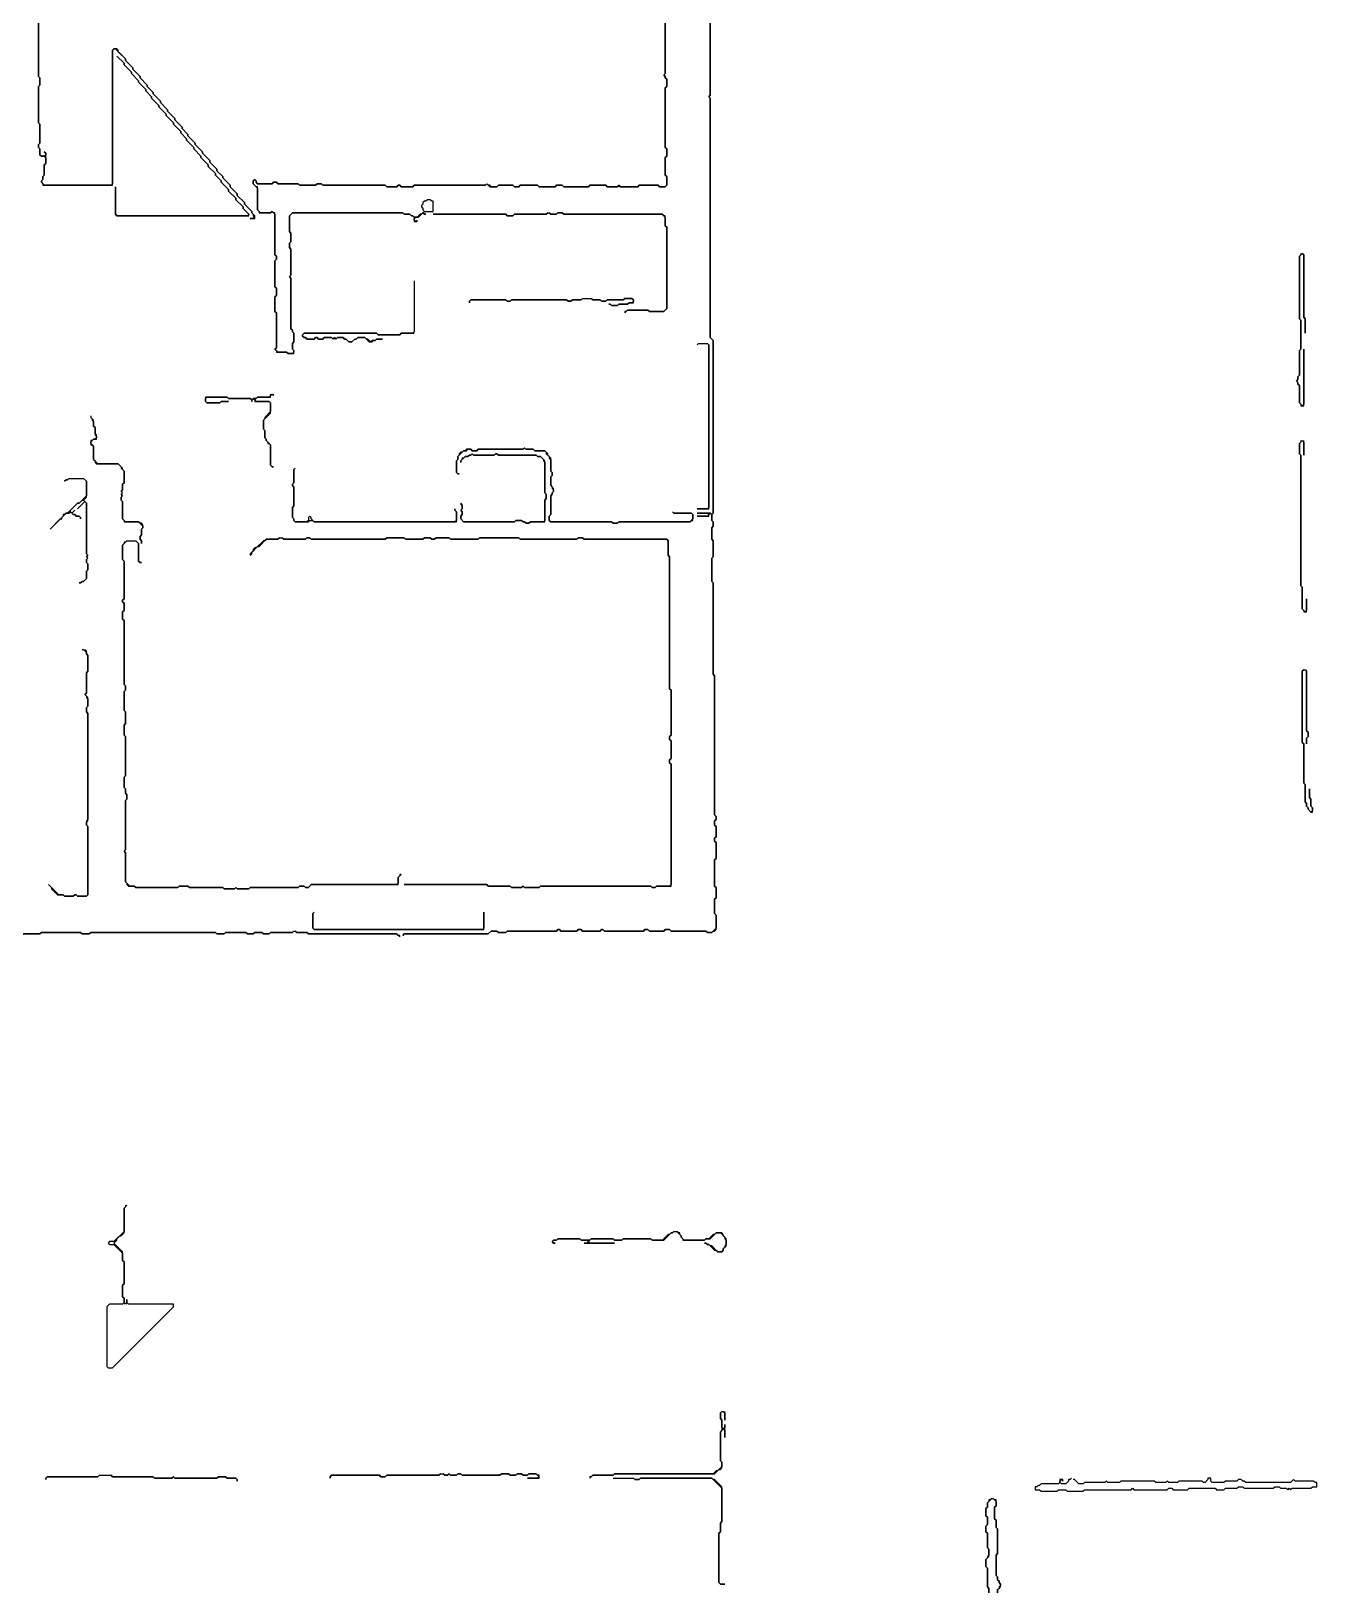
# Model space of a CAD drawing. Header units: metres. Extents: x 293 to 1984, y 1 to 1713.
# Drawn here: x 1098 to 1984, y 1 to 1077 of the extents above; entities that cross this region are included whole.
import ezdxf

# ---------------------------------------------------------------- set-up
doc = ezdxf.new("R2010")
doc.units = ezdxf.units.M

msp = doc.modelspace()

# ---------------------------------------------------------------- linework, layer by layer
for points in [[(1103, 1153), (1103, 1046), (1104, 1045), (1104, 1040), (1103, 1039), (1103, 1014), (1104, 1013), (1104, 1000), (1103, 999), (1103, 997), (1104, 996), (1104, 992), (1105, 991), (1107, 991), (1108, 990), (1108, 986), (1107, 985), (1107, 978), (1106, 977), (1106, 975), (1105, 974), (1105, 973), (1106, 972), (1106, 971), (1154, 971), (1154, 1064), (1155, 1065), (1156, 1065), (1163, 1058), (1163, 1057), (1168, 1052), (1168, 1051), (1173, 1046), (1173, 1045), (1178, 1040), (1178, 1039), (1182, 1035), (1182, 1034), (1187, 1029), (1187, 1028), (1192, 1023), (1192, 1022), (1197, 1017), (1197, 1016), (1202, 1011), (1202, 1010), (1206, 1006), (1206, 1005), (1211, 1000), (1211, 999), (1216, 994), (1216, 993), (1221, 988), (1221, 987), (1226, 982), (1226, 981), (1230, 977), (1230, 976), (1235, 971), (1235, 970), (1240, 965), (1240, 964), (1245, 959), (1245, 958), (1250, 953), (1250, 952), (1251, 951), (1251, 950), (1252, 949), (1251, 948), (1249, 948), (1252, 948), (1252, 950), (1250, 952), (1250, 953), (1245, 958), (1245, 959), (1240, 964), (1240, 965), (1235, 970), (1235, 971), (1230, 976), (1230, 977), (1226, 981), (1226, 982), (1221, 987), (1221, 988), (1216, 993), (1216, 994), (1211, 999), (1211, 1000), (1206, 1005), (1206, 1006), (1202, 1010), (1202, 1011), (1197, 1016), (1197, 1017), (1192, 1022), (1192, 1023), (1187, 1028), (1187, 1029), (1182, 1034), (1182, 1035), (1178, 1039), (1178, 1040), (1173, 1045), (1173, 1046), (1168, 1051), (1168, 1052), (1163, 1057), (1163, 1058), (1158, 1063), (1158, 1064), (1157, 1065), (1155, 1065), (1154, 1064), (1154, 972), (1153, 971), (1107, 971), (1105, 973), (1105, 974), (1106, 975), (1106, 977), (1107, 978), (1107, 985), (1108, 986), (1108, 993), (1107, 994), (1108, 993), (1108, 992), (1107, 991), (1105, 991), (1104, 992), (1104, 996), (1103, 997), (1103, 999), (1104, 1000), (1104, 1013), (1103, 1014), (1103, 1039), (1104, 1040), (1104, 1045), (1103, 1046), (1103, 1153)], [(1566, 1101), (1566, 1033), (1565, 1032), (1566, 1031), (1566, 866), (1568, 864), (1568, 745), (1567, 744), (1566, 745), (1557, 745), (1564, 745), (1565, 744), (1564, 743), (1557, 743), (1565, 743), (1565, 744), (1566, 745), (1567, 744), (1567, 740), (1568, 739), (1568, 736), (1567, 735), (1567, 727), (1568, 726), (1568, 715), (1567, 714), (1567, 698), (1568, 697), (1568, 634), (1569, 633), (1569, 537), (1570, 536), (1570, 534), (1569, 533), (1569, 530), (1570, 529), (1570, 522), (1569, 521), (1569, 519), (1570, 518), (1570, 507), (1569, 506), (1569, 488), (1570, 487), (1570, 480), (1569, 479), (1569, 469), (1570, 468), (1570, 459), (1567, 456), (1564, 456), (1563, 457), (1539, 457), (1538, 458), (1535, 458), (1534, 457), (1524, 457), (1523, 458), (1521, 458), (1520, 457), (1493, 457), (1492, 458), (1491, 458), (1490, 457), (1478, 457), (1477, 458), (1475, 458), (1474, 457), (1463, 457), (1462, 458), (1461, 458), (1460, 457), (1426, 457), (1425, 456), (1420, 456), (1419, 457), (1415, 457), (1413, 455), (1355, 455), (1354, 454), (1355, 455), (1413, 455), (1415, 457), (1419, 457), (1420, 456), (1425, 456), (1426, 457), (1460, 457), (1461, 458), (1462, 458), (1463, 457), (1474, 457), (1475, 458), (1477, 458), (1478, 457), (1490, 457), (1491, 458), (1492, 458), (1493, 457), (1520, 457), (1521, 458), (1523, 458), (1524, 457), (1534, 457), (1535, 458), (1538, 458), (1539, 457), (1563, 457), (1564, 456), (1567, 456), (1568, 457), (1569, 457), (1570, 458), (1570, 468), (1569, 469), (1569, 479), (1570, 480), (1570, 487), (1569, 488), (1569, 506), (1570, 507), (1570, 518), (1569, 519), (1569, 521), (1570, 522), (1570, 529), (1569, 530), (1569, 533), (1570, 534), (1570, 536), (1569, 537), (1569, 633), (1568, 634), (1568, 697), (1567, 698), (1567, 714), (1568, 715), (1568, 726), (1567, 727), (1567, 735), (1568, 736), (1568, 739), (1567, 740), (1567, 744), (1568, 745), (1568, 864), (1566, 866), (1566, 1031), (1565, 1032), (1566, 1033), (1566, 1101)], [(1535, 1093), (1535, 1048), (1534, 1047), (1535, 1046), (1535, 1045), (1536, 1044), (1536, 1039), (1535, 1038), (1535, 997), (1536, 996), (1536, 991), (1535, 990), (1535, 978), (1536, 977), (1536, 971), (1535, 970), (1531, 970), (1530, 971), (1517, 971), (1516, 970), (1504, 970), (1503, 971), (1502, 970), (1495, 970), (1494, 971), (1483, 971), (1482, 970), (1465, 970), (1464, 971), (1460, 971), (1459, 970), (1448, 970), (1447, 971), (1435, 971), (1434, 970), (1431, 970), (1430, 971), (1420, 971), (1419, 970), (1415, 970), (1414, 971), (1413, 971), (1412, 972), (1411, 971), (1362, 971), (1361, 970), (1353, 970), (1352, 971), (1351, 971), (1350, 970), (1343, 970), (1342, 971), (1299, 971), (1298, 972), (1295, 972), (1294, 971), (1283, 971), (1282, 972), (1268, 972), (1267, 973), (1265, 973), (1264, 972), (1254, 972), (1253, 973), (1253, 974), (1252, 975), (1251, 974), (1251, 972), (1254, 969), (1254, 954), (1255, 953), (1255, 952), (1263, 952), (1264, 953), (1266, 951), (1266, 923), (1267, 922), (1267, 920), (1266, 919), (1266, 901), (1267, 900), (1267, 895), (1266, 894), (1266, 884), (1267, 883), (1267, 859), (1266, 858), (1267, 857), (1267, 856), (1274, 856), (1275, 855), (1279, 855), (1279, 857), (1278, 858), (1278, 862), (1279, 863), (1279, 869), (1278, 870), (1278, 871), (1277, 872), (1277, 907), (1276, 908), (1277, 909), (1277, 927), (1276, 928), (1276, 931), (1277, 932), (1277, 938), (1276, 939), (1276, 950), (1278, 952), (1354, 952), (1355, 951), (1359, 951), (1360, 950), (1361, 950), (1362, 949), (1362, 946), (1364, 946), (1364, 947), (1363, 946), (1362, 947), (1362, 948), (1363, 949), (1365, 949), (1368, 952), (1369, 951), (1370, 951), (1369, 951), (1368, 952), (1369, 953), (1375, 953), (1375, 960), (1374, 960), (1373, 961), (1371, 961), (1370, 960), (1369, 960), (1368, 959), (1368, 958), (1367, 957), (1367, 956), (1368, 955), (1368, 954), (1369, 953), (1367, 951), (1366, 951), (1364, 949), (1362, 949), (1361, 950), (1360, 950), (1359, 951), (1355, 951), (1354, 952), (1278, 952), (1276, 950), (1276, 939), (1277, 938), (1277, 932), (1276, 931), (1276, 928), (1277, 927), (1277, 909), (1276, 908), (1277, 907), (1277, 872), (1278, 871), (1278, 870), (1279, 869), (1279, 863), (1278, 862), (1278, 858), (1279, 857), (1279, 856), (1278, 855), (1275, 855), (1274, 856), (1268, 856), (1266, 858), (1267, 859), (1267, 883), (1266, 884), (1266, 894), (1267, 895), (1267, 900), (1266, 901), (1266, 919), (1267, 920), (1267, 922), (1266, 923), (1266, 952), (1265, 952), (1264, 953), (1263, 952), (1256, 952), (1254, 954), (1254, 970), (1253, 970), (1251, 972), (1251, 974), (1252, 975), (1253, 974), (1253, 973), (1254, 972), (1264, 972), (1265, 973), (1267, 973), (1268, 972), (1282, 972), (1283, 971), (1294, 971), (1295, 972), (1298, 972), (1299, 971), (1342, 971), (1343, 970), (1350, 970), (1351, 971), (1352, 971), (1353, 970), (1361, 970), (1362, 971), (1411, 971), (1412, 972), (1414, 970), (1419, 970), (1420, 971), (1430, 971), (1431, 970), (1434, 970), (1435, 971), (1447, 971), (1448, 970), (1459, 970), (1460, 971), (1464, 971), (1465, 970), (1482, 970), (1483, 971), (1494, 971), (1495, 970), (1502, 970), (1503, 971), (1504, 970), (1516, 970), (1517, 971), (1530, 971), (1531, 970), (1535, 970), (1536, 971), (1536, 977), (1535, 978), (1535, 990), (1536, 991), (1536, 996), (1535, 997), (1535, 1038), (1536, 1039), (1536, 1044), (1535, 1045), (1535, 1046), (1534, 1047), (1535, 1048), (1535, 1093)], [(1157, 1060), (1162, 1055), (1162, 1054), (1167, 1049), (1167, 1048), (1172, 1043), (1172, 1042), (1177, 1037), (1177, 1036), (1181, 1032), (1181, 1031), (1186, 1026), (1186, 1025), (1191, 1020), (1191, 1019), (1196, 1014), (1196, 1013), (1201, 1008), (1201, 1007), (1205, 1003), (1205, 1002), (1210, 997), (1210, 996), (1215, 991), (1215, 990), (1220, 985), (1220, 984), (1225, 979), (1225, 978), (1229, 974), (1229, 973), (1234, 968), (1234, 967), (1239, 962), (1239, 961), (1244, 956), (1244, 955), (1248, 951), (1247, 950), (1157, 950), (1156, 951), (1156, 970), (1156, 951), (1157, 950), (1248, 950), (1248, 951), (1244, 955), (1244, 956), (1239, 961), (1239, 962), (1234, 967), (1234, 968), (1229, 973), (1229, 974), (1225, 978), (1225, 979), (1220, 984), (1220, 985), (1215, 990), (1215, 991), (1210, 996), (1210, 997), (1205, 1002), (1205, 1003), (1201, 1007), (1201, 1008), (1196, 1013), (1196, 1014), (1191, 1019), (1191, 1020), (1186, 1025), (1186, 1026), (1181, 1031), (1181, 1032), (1177, 1036), (1177, 1037), (1172, 1042), (1172, 1043), (1167, 1048), (1167, 1049), (1162, 1054), (1162, 1055)], [(1454, 952), (1453, 951), (1431, 951), (1430, 950), (1426, 950), (1425, 951), (1375, 951), (1425, 951), (1426, 950), (1430, 950), (1431, 951), (1453, 951), (1454, 952), (1455, 952), (1456, 951), (1460, 951), (1461, 952), (1464, 952), (1465, 951), (1533, 951), (1535, 949), (1535, 943), (1536, 942), (1536, 886), (1534, 884), (1524, 884), (1523, 885), (1509, 885), (1508, 884), (1507, 884), (1507, 883), (1509, 885), (1523, 885), (1524, 884), (1534, 884), (1536, 886), (1536, 942), (1535, 943), (1535, 950), (1534, 950), (1533, 951), (1465, 951), (1464, 952), (1461, 952), (1460, 951), (1456, 951), (1455, 952)], [(1973, 924), (1973, 923), (1972, 922), (1972, 879), (1973, 878), (1973, 858), (1972, 857), (1972, 840), (1971, 839), (1971, 837), (1970, 836), (1971, 835), (1971, 834), (1972, 833), (1972, 821), (1973, 820), (1973, 819), (1975, 819), (1975, 858), (1975, 820), (1974, 819), (1972, 821), (1972, 833), (1971, 834), (1971, 835), (1970, 836), (1971, 837), (1971, 839), (1972, 840), (1972, 857), (1973, 858), (1973, 878), (1972, 879), (1972, 922), (1974, 924), (1975, 923), (1975, 880), (1976, 879), (1976, 869), (1976, 879), (1975, 880), (1975, 923), (1974, 924)], [(1362, 905), (1362, 870), (1361, 869), (1353, 869), (1352, 868), (1337, 868), (1336, 869), (1286, 869), (1285, 868), (1285, 867), (1286, 866), (1287, 866), (1288, 865), (1293, 865), (1294, 866), (1295, 866), (1296, 865), (1299, 865), (1300, 866), (1305, 866), (1306, 865), (1307, 866), (1308, 865), (1309, 866), (1313, 866), (1314, 865), (1315, 865), (1317, 863), (1319, 863), (1321, 865), (1322, 865), (1323, 866), (1328, 866), (1331, 863), (1333, 863), (1334, 864), (1335, 864), (1336, 865), (1340, 865), (1336, 865), (1335, 864), (1333, 864), (1332, 863), (1330, 865), (1329, 865), (1328, 866), (1323, 866), (1322, 865), (1321, 865), (1319, 863), (1317, 863), (1315, 865), (1314, 865), (1313, 866), (1309, 866), (1308, 865), (1307, 866), (1306, 865), (1305, 866), (1300, 866), (1299, 865), (1296, 865), (1295, 866), (1294, 866), (1293, 865), (1288, 865), (1287, 866), (1286, 866), (1285, 867), (1285, 868), (1286, 869), (1336, 869), (1337, 868), (1352, 868), (1353, 869), (1362, 869)], [(1478, 893), (1477, 892), (1471, 892), (1470, 891), (1468, 891), (1467, 892), (1429, 892), (1428, 891), (1426, 891), (1425, 892), (1401, 892), (1400, 891), (1400, 890), (1400, 891), (1401, 892), (1425, 892), (1426, 891), (1428, 891), (1429, 892), (1467, 892), (1468, 891), (1470, 891), (1471, 892), (1477, 892), (1478, 893), (1484, 893), (1485, 892), (1490, 892), (1491, 891), (1494, 891), (1495, 892), (1506, 892), (1507, 893), (1512, 893), (1513, 892), (1513, 891), (1512, 890), (1510, 890), (1509, 889), (1503, 889), (1502, 888), (1498, 888), (1497, 889), (1496, 889), (1497, 889), (1498, 888), (1502, 888), (1503, 889), (1509, 889), (1510, 890), (1513, 890), (1513, 892), (1512, 893), (1507, 893), (1506, 892), (1495, 892), (1494, 891), (1491, 891), (1490, 892), (1485, 892), (1484, 893)], [(1558, 862), (1557, 861), (1558, 862), (1564, 862), (1565, 861), (1565, 749), (1564, 748), (1557, 748), (1565, 748), (1565, 861), (1564, 862)], [(1263, 827), (1263, 826), (1262, 825), (1254, 825), (1253, 824), (1251, 824), (1250, 823), (1249, 824), (1234, 824), (1233, 825), (1218, 825), (1218, 822), (1219, 821), (1228, 821), (1229, 822), (1234, 822), (1229, 822), (1228, 821), (1219, 821), (1218, 822), (1218, 824), (1219, 825), (1233, 825), (1234, 824), (1249, 824), (1250, 823), (1250, 822), (1250, 823), (1251, 824), (1252, 823), (1252, 822), (1262, 822), (1263, 821), (1263, 815), (1259, 811), (1259, 810), (1258, 809), (1258, 803), (1259, 802), (1259, 797), (1260, 796), (1260, 795), (1261, 794), (1261, 793), (1262, 793), (1263, 792), (1263, 778), (1264, 777), (1265, 777), (1264, 777), (1263, 778), (1263, 792), (1260, 795), (1260, 796), (1259, 797), (1259, 802), (1258, 803), (1258, 809), (1263, 814), (1263, 821), (1262, 822), (1253, 822), (1252, 823), (1254, 825), (1263, 825), (1263, 826), (1264, 827), (1265, 826), (1265, 827)], [(1139, 812), (1139, 811), (1140, 810), (1140, 809), (1141, 808), (1141, 805), (1142, 804), (1142, 799), (1143, 798), (1143, 797), (1142, 796), (1141, 796), (1140, 795), (1139, 795), (1139, 792), (1140, 792), (1141, 791), (1141, 782), (1142, 781), (1142, 780), (1143, 779), (1158, 779), (1160, 777), (1160, 776), (1162, 774), (1162, 766), (1161, 765), (1161, 761), (1160, 760), (1161, 759), (1160, 758), (1161, 757), (1160, 756), (1160, 754), (1161, 753), (1161, 741), (1162, 740), (1162, 739), (1172, 739), (1175, 736), (1175, 735), (1174, 734), (1174, 730), (1173, 729), (1173, 727), (1174, 726), (1174, 724), (1174, 726), (1173, 727), (1173, 729), (1174, 730), (1174, 734), (1175, 735), (1175, 737), (1174, 738), (1173, 738), (1172, 739), (1163, 739), (1161, 741), (1161, 753), (1160, 754), (1160, 756), (1161, 757), (1160, 758), (1161, 759), (1160, 760), (1161, 761), (1161, 765), (1162, 766), (1162, 774), (1161, 775), (1161, 776), (1158, 779), (1144, 779), (1141, 782), (1141, 791), (1139, 793), (1139, 794), (1141, 796), (1143, 796), (1143, 799), (1142, 800), (1142, 804), (1141, 805), (1141, 809), (1139, 811)], [(1438, 790), (1437, 789), (1406, 789), (1405, 788), (1402, 788), (1401, 789), (1398, 789), (1397, 788), (1396, 788), (1395, 787), (1394, 787), (1393, 786), (1393, 785), (1392, 784), (1392, 782), (1391, 781), (1391, 773), (1392, 772), (1393, 772), (1392, 772), (1391, 773), (1391, 781), (1392, 782), (1392, 784), (1396, 788), (1398, 788), (1399, 789), (1401, 789), (1402, 788), (1405, 788), (1406, 789), (1437, 789), (1438, 790), (1439, 789), (1444, 789), (1445, 788), (1452, 788), (1453, 787), (1453, 786), (1455, 784), (1455, 783), (1456, 782), (1456, 774), (1457, 773), (1457, 771), (1456, 770), (1456, 764), (1457, 763), (1457, 762), (1458, 761), (1458, 760), (1457, 759), (1457, 758), (1456, 757), (1456, 744), (1455, 743), (1455, 740), (1456, 739), (1498, 739), (1499, 738), (1502, 738), (1503, 739), (1552, 739), (1553, 740), (1554, 740), (1554, 744), (1553, 745), (1541, 745), (1540, 746), (1541, 745), (1553, 745), (1554, 744), (1554, 741), (1552, 739), (1503, 739), (1502, 738), (1499, 738), (1498, 739), (1456, 739), (1455, 740), (1455, 743), (1456, 744), (1456, 757), (1457, 758), (1457, 759), (1458, 760), (1458, 762), (1456, 764), (1456, 770), (1457, 771), (1457, 773), (1456, 774), (1456, 783), (1454, 785), (1454, 786), (1452, 788), (1445, 788), (1444, 789), (1439, 789)], [(1402, 786), (1401, 785), (1400, 785), (1399, 784), (1397, 784), (1396, 783), (1395, 783), (1395, 782), (1394, 781), (1394, 780), (1394, 781), (1397, 784), (1399, 784), (1400, 785), (1401, 785), (1402, 786), (1403, 785), (1417, 785), (1418, 786), (1419, 786), (1420, 785), (1446, 785), (1447, 784), (1449, 784), (1451, 782), (1451, 781), (1452, 780), (1452, 759), (1453, 758), (1453, 755), (1452, 754), (1452, 740), (1451, 739), (1442, 739), (1441, 738), (1439, 738), (1438, 739), (1437, 739), (1436, 740), (1432, 740), (1431, 739), (1396, 739), (1394, 741), (1394, 743), (1395, 744), (1395, 746), (1394, 747), (1395, 748), (1395, 751), (1394, 752), (1394, 751), (1395, 750), (1395, 748), (1394, 747), (1395, 746), (1395, 744), (1394, 743), (1394, 741), (1396, 739), (1431, 739), (1432, 740), (1436, 740), (1437, 739), (1438, 739), (1439, 738), (1441, 738), (1442, 739), (1452, 739), (1452, 754), (1453, 755), (1453, 758), (1452, 759), (1452, 781), (1449, 784), (1447, 784), (1446, 785), (1420, 785), (1419, 786), (1418, 786), (1417, 785), (1403, 785)], [(1973, 795), (1973, 794), (1972, 793), (1972, 786), (1973, 785), (1973, 695), (1974, 694), (1974, 679), (1975, 678), (1975, 677), (1977, 677), (1977, 686), (1977, 678), (1976, 677), (1974, 679), (1974, 694), (1973, 695), (1973, 785), (1972, 786), (1972, 793), (1974, 795), (1975, 794), (1975, 785), (1975, 795)], [(1280, 776), (1279, 775), (1279, 766), (1278, 765), (1278, 764), (1279, 763), (1279, 750), (1278, 749), (1278, 742), (1279, 741), (1279, 740), (1280, 739), (1289, 739), (1290, 740), (1292, 740), (1293, 739), (1391, 739), (1391, 746), (1390, 747), (1390, 748), (1390, 747), (1391, 746), (1391, 740), (1390, 739), (1293, 739), (1291, 741), (1291, 742), (1290, 743), (1289, 742), (1289, 740), (1288, 739), (1280, 739), (1279, 740), (1279, 741), (1278, 742), (1278, 749), (1279, 750), (1279, 763), (1278, 764), (1278, 765), (1279, 766), (1279, 775)], [(1124, 769), (1123, 768), (1122, 768), (1121, 767), (1122, 768), (1123, 768), (1124, 769), (1134, 769), (1136, 767), (1136, 757), (1131, 752), (1130, 752), (1123, 745), (1122, 745), (1121, 744), (1120, 744), (1120, 743), (1111, 734), (1118, 741), (1119, 741), (1119, 742), (1122, 745), (1124, 745), (1125, 746), (1127, 744), (1128, 744), (1129, 743), (1131, 743), (1132, 742), (1132, 741), (1132, 742), (1131, 743), (1129, 743), (1128, 744), (1127, 744), (1126, 745), (1128, 747), (1126, 745), (1125, 746), (1125, 747), (1130, 752), (1131, 752), (1133, 754), (1134, 754), (1135, 753), (1130, 748), (1135, 753), (1136, 752), (1136, 717), (1137, 716), (1136, 715), (1137, 714), (1136, 713), (1136, 711), (1137, 710), (1137, 706), (1136, 705), (1136, 700), (1134, 698), (1133, 698), (1132, 697), (1131, 697), (1132, 697), (1133, 698), (1134, 698), (1136, 700), (1136, 705), (1137, 706), (1137, 710), (1136, 711), (1136, 713), (1137, 714), (1136, 715), (1137, 716), (1136, 717), (1136, 752), (1134, 754), (1136, 756), (1136, 767), (1134, 769)], [(1164, 726), (1163, 725), (1162, 725), (1162, 724), (1161, 723), (1161, 713), (1162, 712), (1162, 686), (1161, 685), (1161, 684), (1162, 683), (1162, 678), (1161, 677), (1161, 672), (1162, 671), (1162, 627), (1163, 626), (1163, 623), (1162, 622), (1162, 609), (1163, 608), (1163, 600), (1162, 599), (1162, 592), (1163, 591), (1163, 564), (1162, 563), (1162, 556), (1163, 555), (1163, 552), (1164, 551), (1164, 548), (1163, 547), (1163, 513), (1162, 512), (1163, 511), (1163, 491), (1164, 490), (1164, 489), (1165, 488), (1169, 488), (1170, 487), (1199, 487), (1200, 488), (1206, 488), (1207, 487), (1230, 487), (1231, 486), (1238, 486), (1239, 487), (1240, 486), (1248, 486), (1249, 487), (1282, 487), (1283, 488), (1286, 488), (1287, 487), (1289, 487), (1291, 489), (1351, 489), (1351, 494), (1353, 496), (1352, 496), (1352, 495), (1351, 494), (1351, 490), (1350, 489), (1291, 489), (1289, 487), (1287, 487), (1286, 488), (1283, 488), (1282, 487), (1249, 487), (1248, 486), (1240, 486), (1239, 487), (1238, 486), (1231, 486), (1230, 487), (1207, 487), (1206, 488), (1200, 488), (1199, 487), (1170, 487), (1169, 488), (1166, 488), (1163, 491), (1163, 511), (1162, 512), (1163, 513), (1163, 547), (1164, 548), (1164, 551), (1163, 552), (1163, 555), (1162, 556), (1162, 563), (1163, 564), (1163, 591), (1162, 592), (1162, 599), (1163, 600), (1163, 608), (1162, 609), (1162, 622), (1163, 623), (1163, 626), (1162, 627), (1162, 671), (1161, 672), (1161, 677), (1162, 678), (1162, 683), (1161, 684), (1161, 685), (1162, 686), (1162, 712), (1161, 713), (1161, 723), (1164, 726), (1170, 726), (1172, 724), (1172, 712), (1173, 711), (1174, 711), (1173, 711), (1172, 712), (1172, 724), (1170, 726)], [(1269, 728), (1268, 727), (1260, 727), (1259, 726), (1258, 726), (1253, 721), (1252, 721), (1251, 720), (1251, 719), (1249, 717), (1249, 716), (1250, 717), (1250, 718), (1254, 722), (1255, 722), (1260, 727), (1268, 727), (1269, 728), (1271, 728), (1272, 727), (1287, 727), (1288, 728), (1290, 728), (1291, 727), (1342, 727), (1343, 728), (1355, 728), (1356, 727), (1368, 727), (1369, 728), (1373, 728), (1374, 727), (1376, 727), (1377, 728), (1386, 728), (1387, 727), (1406, 727), (1407, 728), (1434, 728), (1435, 727), (1474, 727), (1475, 728), (1478, 728), (1479, 727), (1536, 727), (1537, 726), (1537, 716), (1538, 715), (1538, 624), (1539, 623), (1539, 592), (1538, 591), (1538, 589), (1539, 588), (1539, 576), (1538, 575), (1538, 573), (1539, 572), (1539, 489), (1538, 488), (1529, 488), (1528, 487), (1526, 487), (1525, 488), (1449, 488), (1448, 487), (1438, 487), (1437, 488), (1436, 487), (1429, 487), (1428, 488), (1413, 488), (1412, 489), (1355, 489), (1412, 489), (1413, 488), (1428, 488), (1429, 487), (1436, 487), (1437, 488), (1438, 487), (1448, 487), (1449, 488), (1525, 488), (1526, 487), (1528, 487), (1529, 488), (1539, 488), (1539, 572), (1538, 573), (1538, 575), (1539, 576), (1539, 588), (1538, 589), (1538, 591), (1539, 592), (1539, 623), (1538, 624), (1538, 715), (1537, 716), (1537, 726), (1536, 727), (1479, 727), (1478, 728), (1475, 728), (1474, 727), (1435, 727), (1434, 728), (1407, 728), (1406, 727), (1387, 727), (1386, 728), (1377, 728), (1376, 727), (1374, 727), (1373, 728), (1369, 728), (1368, 727), (1356, 727), (1355, 728), (1343, 728), (1342, 727), (1291, 727), (1290, 728), (1288, 728), (1287, 727), (1272, 727), (1271, 728)], [(1133, 651), (1134, 651), (1136, 649), (1136, 648), (1137, 647), (1137, 636), (1136, 635), (1136, 621), (1135, 620), (1136, 619), (1136, 618), (1137, 617), (1137, 612), (1136, 611), (1136, 608), (1137, 607), (1137, 534), (1136, 533), (1136, 530), (1137, 529), (1137, 482), (1136, 481), (1130, 481), (1129, 482), (1128, 482), (1127, 481), (1121, 481), (1120, 482), (1117, 482), (1110, 489), (1112, 487), (1112, 486), (1116, 482), (1120, 482), (1121, 481), (1127, 481), (1128, 482), (1129, 482), (1130, 481), (1136, 481), (1137, 482), (1137, 529), (1136, 530), (1136, 532), (1137, 533), (1137, 607), (1136, 608), (1136, 611), (1137, 612), (1137, 618), (1135, 620), (1136, 621), (1136, 635), (1137, 636), (1137, 647), (1136, 648), (1136, 650), (1135, 651)], [(1975, 637), (1974, 636), (1974, 587), (1975, 586), (1975, 559), (1976, 558), (1976, 546), (1977, 545), (1977, 543), (1978, 542), (1978, 541), (1980, 539), (1981, 539), (1981, 542), (1980, 543), (1980, 548), (1979, 549), (1979, 555), (1979, 549), (1980, 548), (1980, 543), (1981, 542), (1981, 540), (1980, 539), (1978, 541), (1978, 542), (1977, 543), (1977, 545), (1976, 546), (1976, 558), (1975, 559), (1975, 586), (1974, 587), (1974, 636), (1975, 637), (1976, 637), (1977, 636), (1977, 595), (1978, 594), (1978, 591), (1977, 590), (1977, 586), (1977, 590), (1978, 591), (1978, 594), (1977, 595), (1977, 637)], [(1293, 470), (1292, 469), (1292, 459), (1293, 458), (1410, 458), (1410, 470), (1410, 459), (1409, 458), (1293, 458), (1292, 459), (1292, 469)], [(1279, 457), (1278, 456), (1263, 456), (1262, 455), (1258, 455), (1257, 456), (1252, 456), (1251, 455), (1247, 455), (1246, 456), (1232, 456), (1231, 455), (1226, 455), (1225, 456), (1139, 456), (1138, 455), (1133, 455), (1132, 456), (1105, 456), (1104, 455), (960, 455)], [(960, 455), (1104, 455), (1105, 456), (1132, 456), (1133, 455), (1138, 455), (1139, 456), (1225, 456), (1226, 455), (1231, 455), (1232, 456), (1246, 456), (1247, 455), (1251, 455), (1252, 456), (1257, 456), (1258, 455), (1262, 455), (1263, 456), (1278, 456), (1279, 457), (1280, 457), (1281, 456), (1288, 456), (1289, 455), (1350, 455), (1352, 453), (1352, 454), (1351, 454), (1350, 455), (1289, 455), (1288, 456), (1281, 456), (1280, 457)], [(1163, 268), (1163, 267), (1162, 266), (1162, 250), (1155, 243), (1152, 243), (1151, 242), (1152, 241), (1155, 241), (1161, 235), (1161, 230), (1162, 229), (1162, 214), (1161, 213), (1161, 205), (1162, 204), (1162, 201), (1161, 200), (1152, 200), (1150, 198), (1150, 157), (1151, 156), (1154, 156), (1196, 198), (1196, 200), (1165, 200), (1164, 201), (1164, 203), (1164, 201), (1163, 200), (1162, 201), (1162, 204), (1161, 205), (1161, 213), (1162, 214), (1162, 229), (1161, 230), (1161, 236), (1155, 242), (1157, 244), (1157, 245), (1159, 247), (1160, 247), (1162, 249), (1162, 266), (1164, 268)], [(1541, 250), (1540, 249), (1539, 249), (1538, 248), (1537, 248), (1533, 244), (1526, 244), (1525, 245), (1506, 245), (1505, 244), (1500, 244), (1499, 245), (1484, 245), (1483, 244), (1477, 244), (1476, 245), (1461, 245), (1460, 244), (1458, 244), (1457, 243), (1458, 242), (1459, 242), (1458, 242), (1457, 243), (1458, 244), (1460, 244), (1461, 245), (1476, 245), (1477, 244), (1481, 244), (1482, 243), (1481, 242), (1479, 242), (1500, 242), (1483, 242), (1482, 243), (1484, 245), (1499, 245), (1500, 244), (1505, 244), (1506, 245), (1525, 245), (1526, 244), (1534, 244), (1539, 249), (1540, 249), (1541, 250), (1543, 250), (1546, 247), (1546, 246), (1547, 245), (1547, 244), (1562, 244), (1563, 245), (1566, 245), (1570, 249), (1573, 249), (1576, 246), (1576, 245), (1577, 244), (1577, 241), (1576, 240), (1576, 239), (1575, 238), (1575, 237), (1574, 236), (1571, 236), (1567, 240), (1566, 240), (1565, 241), (1564, 241), (1563, 242), (1562, 242), (1563, 242), (1564, 241), (1565, 241), (1569, 237), (1570, 237), (1571, 236), (1574, 236), (1575, 237), (1575, 238), (1577, 240), (1577, 245), (1575, 247), (1575, 248), (1574, 249), (1570, 249), (1569, 248), (1568, 248), (1565, 245), (1563, 245), (1562, 244), (1548, 244), (1546, 246), (1546, 247), (1545, 248), (1545, 249), (1544, 249), (1543, 250)], [(1574, 126), (1573, 125), (1573, 121), (1574, 120), (1574, 113), (1573, 112), (1573, 92), (1574, 91), (1574, 88), (1571, 85), (1570, 85), (1568, 83), (1500, 83), (1499, 82), (1485, 82), (1484, 81), (1483, 81), (1483, 80), (1485, 82), (1499, 82), (1500, 83), (1569, 83), (1572, 86), (1573, 86), (1574, 87), (1574, 91), (1573, 92), (1573, 112), (1575, 114), (1576, 113), (1576, 108), (1576, 117), (1576, 115), (1575, 114), (1574, 115), (1574, 120), (1573, 121), (1573, 125), (1574, 126), (1575, 126), (1576, 125), (1576, 120), (1576, 126)], [(1145, 82), (1144, 81), (1109, 81), (1108, 80), (1108, 79), (1108, 80), (1109, 81), (1144, 81), (1145, 82), (1153, 82), (1154, 81), (1182, 81), (1183, 80), (1195, 80), (1196, 81), (1197, 80), (1226, 80), (1227, 81), (1232, 81), (1233, 80), (1239, 80), (1240, 79), (1240, 78), (1240, 79), (1239, 80), (1233, 80), (1232, 81), (1227, 81), (1226, 80), (1197, 80), (1196, 81), (1195, 80), (1183, 80), (1182, 81), (1154, 81), (1153, 82)], [(1380, 83), (1379, 82), (1343, 82), (1342, 81), (1339, 81), (1338, 82), (1305, 82), (1304, 81), (1304, 80), (1304, 81), (1305, 82), (1338, 82), (1339, 81), (1342, 81), (1343, 82), (1379, 82), (1380, 83), (1382, 83), (1383, 82), (1385, 82), (1386, 83), (1387, 82), (1391, 82), (1392, 83), (1394, 83), (1395, 82), (1421, 82), (1422, 83), (1427, 83), (1428, 82), (1432, 82), (1433, 83), (1436, 83), (1437, 82), (1440, 82), (1441, 83), (1446, 83), (1448, 81), (1447, 80), (1440, 80), (1448, 80), (1448, 82), (1447, 82), (1446, 83), (1441, 83), (1440, 82), (1437, 82), (1436, 83), (1433, 83), (1432, 82), (1428, 82), (1427, 83), (1422, 83), (1421, 82), (1395, 82), (1394, 83), (1392, 83), (1391, 82), (1387, 82), (1386, 83), (1385, 82), (1383, 82), (1382, 83)], [(1499, 80), (1513, 80), (1514, 79), (1517, 79), (1518, 80), (1567, 80), (1574, 73), (1574, 50), (1573, 49), (1573, 43), (1572, 42), (1572, 8), (1573, 7), (1576, 7), (1573, 7), (1572, 8), (1572, 42), (1573, 43), (1573, 49), (1574, 50), (1574, 74), (1569, 79), (1568, 79), (1567, 80), (1518, 80), (1517, 79), (1514, 79), (1513, 80)], [(1815, 80), (1814, 79), (1813, 79), (1813, 78), (1811, 76), (1808, 76), (1807, 77), (1807, 78), (1808, 79), (1809, 78), (1809, 79), (1807, 79), (1807, 77), (1806, 76), (1794, 76), (1793, 75), (1792, 75), (1791, 74), (1790, 74), (1790, 72), (1793, 72), (1794, 71), (1805, 71), (1806, 72), (1811, 72), (1812, 71), (1823, 71), (1824, 72), (1856, 72), (1857, 73), (1858, 72), (1881, 72), (1882, 73), (1884, 73), (1885, 72), (1895, 72), (1896, 73), (1914, 73), (1915, 72), (1920, 72), (1921, 73), (1929, 73), (1930, 74), (1933, 74), (1934, 73), (1954, 73), (1955, 74), (1958, 74), (1959, 73), (1963, 73), (1964, 72), (1965, 73), (1966, 72), (1967, 73), (1980, 73), (1981, 74), (1984, 74), (1984, 77), (1983, 77), (1982, 78), (1969, 78), (1968, 79), (1966, 77), (1935, 77), (1934, 78), (1933, 78), (1932, 79), (1930, 79), (1929, 78), (1921, 78), (1920, 77), (1912, 77), (1911, 78), (1911, 80), (1909, 80), (1909, 79), (1907, 77), (1906, 77), (1905, 78), (1889, 78), (1888, 77), (1882, 77), (1881, 78), (1880, 77), (1873, 77), (1872, 78), (1849, 78), (1848, 77), (1840, 77), (1839, 78), (1838, 77), (1824, 77), (1823, 76), (1820, 76), (1817, 79), (1816, 79)], [(1760, 66), (1759, 65), (1758, 65), (1758, 64), (1757, 63), (1757, 60), (1756, 59), (1756, 54), (1757, 53), (1757, 48), (1756, 47), (1756, 43), (1757, 42), (1757, 32), (1758, 31), (1758, 27), (1757, 26), (1757, 25), (1756, 24), (1756, 19), (1757, 18), (1757, 5), (1758, 4), (1758, 1), (1758, 4), (1757, 5), (1757, 18), (1756, 19), (1756, 24), (1758, 26), (1758, 31), (1757, 32), (1757, 42), (1756, 43), (1756, 47), (1757, 48), (1757, 53), (1756, 54), (1756, 59), (1757, 60), (1757, 63), (1760, 66), (1761, 66), (1763, 64), (1763, 61), (1762, 60), (1762, 52), (1763, 51), (1763, 46), (1764, 45), (1764, 28), (1763, 27), (1763, 13), (1764, 12), (1764, 10), (1765, 9), (1765, 8), (1766, 7), (1766, 6), (1765, 5), (1765, 4), (1764, 3), (1764, 1), (1764, 3), (1766, 5), (1766, 7), (1765, 8), (1765, 9), (1764, 10), (1764, 12), (1763, 13), (1763, 27), (1764, 28), (1764, 45), (1763, 46), (1763, 51), (1762, 52), (1762, 60), (1763, 61), (1763, 65), (1762, 65), (1761, 66)]]:
    msp.add_lwpolyline(points)

doc.saveas('drawing.dxf')
